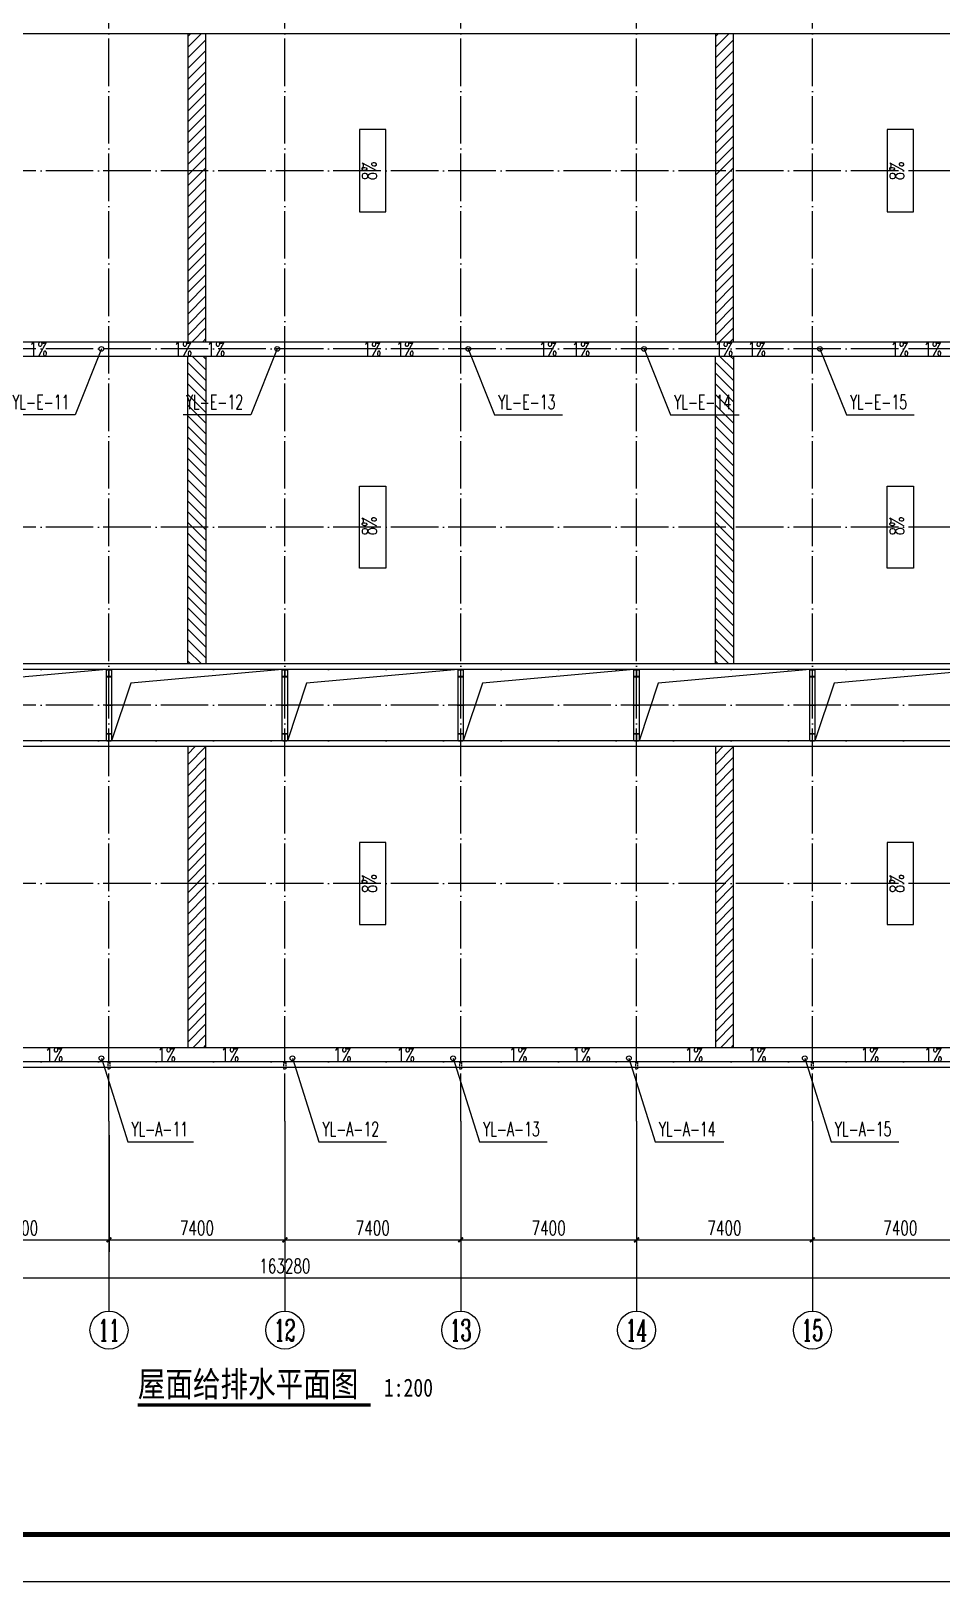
# Model space of a CAD drawing. Extents: x 12811826 to 27008858, y -1172757 to 50528.
# Drawn here: x 13417103 to 13455439, y -566643 to -501363 of the extents above; entities that cross this region are included whole.
import ezdxf
from ezdxf.enums import TextEntityAlignment as Align

# ---------------------------------------------------------------- set-up
doc = ezdxf.new("R2010")
doc.units = 0
doc.header["$LTSCALE"] = 1000
doc.header["$MEASUREMENT"] = 0
doc.linetypes.add('DASH', pattern=[0.35, 0.25, -0.1])
doc.linetypes.add('DOTE', pattern=[2.42, 2, -0.2, 0.02, -0.2])
for name, color, linetype in [('AXIS', 3, 'Continuous'), ('AXIS_TEXT', 7, 'Continuous'), ('COLUMN', 2, 'Continuous'), ('DIM_SYMB', 3, 'Continuous'), ('DIM_雨水', 3, 'Continuous'), ('DOTE', 8, 'DOTE'), ('PUB_DIM', 3, 'Continuous'), ('PUB_TEXT', 7, 'Continuous'), ('TK', 4, 'Continuous'), ('TWT_TEXT', 7, 'Continuous'), ('VPIPE-雨水', 4, 'Continuous'), ('WALL-PARAPET', 6, 'Continuous'), ('采光带', 4, 'Continuous')]:
    doc.layers.add(name, color=color, linetype=linetype)
doc.styles.add('_TCH_AXIS', font='COMPLEX', dxfattribs={"bigfont": 'GBCBIG'})
doc.styles.add('_TCH_DIM', font='SIMPLEX', dxfattribs={"bigfont": 'GBCBIG'})
doc.styles.add('_TCH_DIM_T3', font='SIMPLEX', dxfattribs={"width": 0.705882, "bigfont": 'GBCBIG'})
doc.styles.add('_TWT_SERIAL', font='COMPLEX', dxfattribs={"width": 0.8, "height": 3, "bigfont": 'HZTXT'})
doc.styles.add('COMPLEX', font='COMPLEX')
doc.styles.add('YAYA', font='', dxfattribs={"width": 0.8, "height": 1})
doc.styles.get('YAYA').set_extended_font_data('SimSun')
doc.dimstyles.new('_TCH_ARCH&&200', dxfattribs={"dimtxt": 595, "dimasz": 200, "dimexe": 500, "dimexo": 600, "dimgap": 200, "dimtad": 1, "dimdec": 0, "dimzin": 0, "dimdsep": 46, "dimtxsty": '_TCH_DIM_T3', "dimblk": 'ARCHTICK', "dimcen": 0.09, "dimclrt": 7, "dimazin": 2, "dimtfac": 1, "dimtdec": 0, "dimtix": 1, "dimtmove": 2, "dimatfit": 3, "dimfxl": 0, "dimtolj": 1, "dimtzin": 0, "dimarcsym": 0})

# ---------------------------------------------------------------- blocks, each defined once
blk = doc.blocks.new('A$C0FCD69EC')
at = {"layer": 'COLUMN'}
blk.add_hatch(color=256, dxfattribs=at).paths.add_polyline_path([(300, 180), (294, 180), (294, 94), (6, 94), (6, 180), (0, 180), (0, 0), (6, 0), (6, 86), (294, 86), (294, 0), (300, 0)])
blk.add_lwpolyline([(300, 0), (294, 0), (294, 86), (6, 86), (6, 0), (0, 0), (0, 180), (6, 180), (6, 94), (294, 94), (294, 180), (300, 180)], close=True, dxfattribs=at)
blk = doc.blocks.new('A$C22C4548D')
blk.add_line((0, 10), (300, 10))
blk.add_lwpolyline([(30, 20), (270, 20), (270, 0), (30, 0)], close=True)
blk = doc.blocks.new('GeYuanFrame_17072557', base_point=(20.09, 4.53))
at = {"layer": 'TK'}
blk.add_lwpolyline([(20.09, 4.53), (20.09, 598.53), (1071.09, 598.53), (1071.09, 4.53)], close=True, dxfattribs=at)
at = {"layer": 'TK', "const_width": 1}
blk.add_lwpolyline([(45.09, 588.53), (1061.09, 588.53), (1061.09, 14.53), (45.09, 14.53)], close=True, dxfattribs=at)
blk = doc.blocks.new('_AXISO')
blk.add_circle((0, 0), 0.5)
at = {"layer": 'AXIS_TEXT', "style": 'COMPLEX', "width": 1.041667}
blk.add_attdef('A', text='', height=0.56, dxfattribs=at).set_placement((-0.25, -0.28), (0.25, -0.28), align=Align.FIT)
blk = doc.blocks.new('_ArchTick')
at = {"color": 0, "linetype": 'ByBlock', "const_width": 0.4}
blk.add_lwpolyline([(-0.5, -0.5), (0.5, 0.5)], dxfattribs=at)
blk = doc.blocks.new('*D282')
at = {"layer": 'AXIS', "color": 0, "lineweight": -2}
for p, q in [((13346145, -547843), (13346145, -554343)), ((13509425, -547843), (13509425, -554343)), ((13346145, -553843), (13509425, -553843))]:
    blk.add_line(p, q, dxfattribs=at)
at = {"layer": 'Defpoints', "color": 0}
for p in [(13346145, -547243), (13509425, -547243), (13509425, -553843)]:
    blk.add_point(p, dxfattribs=at)
at = {"layer": 'AXIS', "color": 0, "lineweight": -2, "xscale": 200, "yscale": 200, "zscale": 200, "rotation": 180}
blk.add_blockref('_ArchTick', (13346145, -553843), dxfattribs=at)
at = {"layer": 'AXIS', "color": 0, "lineweight": -2, "xscale": 200, "yscale": 200, "zscale": 200}
blk.add_blockref('_ArchTick', (13509425, -553843), dxfattribs=at)
at = {"layer": 'AXIS', "color": 7, "insert": (13427785, -553346), "char_height": 595, "attachment_point": 5, "style": '_TCH_DIM_T3'}
blk.add_mtext('\\A1;163280', dxfattribs=at)
blk = doc.blocks.new('*D293')
at = {"layer": 'AXIS', "color": 0, "lineweight": -2}
for p, q in [((13412985, -547843), (13412985, -552743)), ((13420385, -547843), (13420385, -552743)), ((13412985, -552243), (13420385, -552243))]:
    blk.add_line(p, q, dxfattribs=at)
at = {"layer": 'Defpoints', "color": 0}
for p in [(13412985, -547243), (13420385, -547243), (13420385, -552243)]:
    blk.add_point(p, dxfattribs=at)
at = {"layer": 'AXIS', "color": 0, "lineweight": -2, "xscale": 200, "yscale": 200, "zscale": 200, "rotation": 180}
blk.add_blockref('_ArchTick', (13412985, -552243), dxfattribs=at)
at = {"layer": 'AXIS', "color": 0, "lineweight": -2, "xscale": 200, "yscale": 200, "zscale": 200}
blk.add_blockref('_ArchTick', (13420385, -552243), dxfattribs=at)
at = {"layer": 'AXIS', "color": 7, "insert": (13416685, -551746), "char_height": 595, "attachment_point": 5, "style": '_TCH_DIM_T3'}
blk.add_mtext('\\A1;7400', dxfattribs=at)
blk = doc.blocks.new('*D294')
at = {"layer": 'AXIS', "color": 0, "lineweight": -2}
for p, q in [((13420385, -547843), (13420385, -552743)), ((13427785, -547843), (13427785, -552743)), ((13420385, -552243), (13427785, -552243))]:
    blk.add_line(p, q, dxfattribs=at)
at = {"layer": 'Defpoints', "color": 0}
for p in [(13420385, -547243), (13427785, -547243), (13427785, -552243)]:
    blk.add_point(p, dxfattribs=at)
at = {"layer": 'AXIS', "color": 0, "lineweight": -2, "xscale": 200, "yscale": 200, "zscale": 200, "rotation": 180}
blk.add_blockref('_ArchTick', (13420385, -552243), dxfattribs=at)
at = {"layer": 'AXIS', "color": 0, "lineweight": -2, "xscale": 200, "yscale": 200, "zscale": 200}
blk.add_blockref('_ArchTick', (13427785, -552243), dxfattribs=at)
at = {"layer": 'AXIS', "color": 7, "insert": (13424085, -551746), "char_height": 595, "attachment_point": 5, "style": '_TCH_DIM_T3'}
blk.add_mtext('\\A1;7400', dxfattribs=at)
blk = doc.blocks.new('*D295')
at = {"layer": 'AXIS', "color": 0, "lineweight": -2}
for p, q in [((13427785, -547843), (13427785, -552743)), ((13435185, -547843), (13435185, -552743)), ((13427785, -552243), (13435185, -552243))]:
    blk.add_line(p, q, dxfattribs=at)
at = {"layer": 'Defpoints', "color": 0}
for p in [(13427785, -547243), (13435185, -547243), (13435185, -552243)]:
    blk.add_point(p, dxfattribs=at)
at = {"layer": 'AXIS', "color": 0, "lineweight": -2, "xscale": 200, "yscale": 200, "zscale": 200, "rotation": 180}
blk.add_blockref('_ArchTick', (13427785, -552243), dxfattribs=at)
at = {"layer": 'AXIS', "color": 0, "lineweight": -2, "xscale": 200, "yscale": 200, "zscale": 200}
blk.add_blockref('_ArchTick', (13435185, -552243), dxfattribs=at)
at = {"layer": 'AXIS', "color": 7, "insert": (13431485, -551746), "char_height": 595, "attachment_point": 5, "style": '_TCH_DIM_T3'}
blk.add_mtext('\\A1;7400', dxfattribs=at)
blk = doc.blocks.new('*D296')
at = {"layer": 'AXIS', "color": 0, "lineweight": -2}
for p, q in [((13435185, -547843), (13435185, -552743)), ((13442585, -547843), (13442585, -552743)), ((13435185, -552243), (13442585, -552243))]:
    blk.add_line(p, q, dxfattribs=at)
at = {"layer": 'Defpoints', "color": 0}
for p in [(13435185, -547243), (13442585, -547243), (13442585, -552243)]:
    blk.add_point(p, dxfattribs=at)
at = {"layer": 'AXIS', "color": 0, "lineweight": -2, "xscale": 200, "yscale": 200, "zscale": 200, "rotation": 180}
blk.add_blockref('_ArchTick', (13435185, -552243), dxfattribs=at)
at = {"layer": 'AXIS', "color": 0, "lineweight": -2, "xscale": 200, "yscale": 200, "zscale": 200}
blk.add_blockref('_ArchTick', (13442585, -552243), dxfattribs=at)
at = {"layer": 'AXIS', "color": 7, "insert": (13438885, -551746), "char_height": 595, "attachment_point": 5, "style": '_TCH_DIM_T3'}
blk.add_mtext('\\A1;7400', dxfattribs=at)
blk = doc.blocks.new('*D297')
at = {"layer": 'AXIS', "color": 0, "lineweight": -2}
for p, q in [((13442585, -547843), (13442585, -552743)), ((13449985, -547843), (13449985, -552743)), ((13442585, -552243), (13449985, -552243))]:
    blk.add_line(p, q, dxfattribs=at)
at = {"layer": 'Defpoints', "color": 0}
for p in [(13442585, -547243), (13449985, -547243), (13449985, -552243)]:
    blk.add_point(p, dxfattribs=at)
at = {"layer": 'AXIS', "color": 0, "lineweight": -2, "xscale": 200, "yscale": 200, "zscale": 200, "rotation": 180}
blk.add_blockref('_ArchTick', (13442585, -552243), dxfattribs=at)
at = {"layer": 'AXIS', "color": 0, "lineweight": -2, "xscale": 200, "yscale": 200, "zscale": 200}
blk.add_blockref('_ArchTick', (13449985, -552243), dxfattribs=at)
at = {"layer": 'AXIS', "color": 7, "insert": (13446285, -551746), "char_height": 595, "attachment_point": 5, "style": '_TCH_DIM_T3'}
blk.add_mtext('\\A1;7400', dxfattribs=at)
blk = doc.blocks.new('*D298')
at = {"layer": 'AXIS', "color": 0, "lineweight": -2}
for p, q in [((13449985, -547843), (13449985, -552743)), ((13457385, -547843), (13457385, -552743)), ((13449985, -552243), (13457385, -552243))]:
    blk.add_line(p, q, dxfattribs=at)
at = {"layer": 'Defpoints', "color": 0}
for p in [(13449985, -547243), (13457385, -547243), (13457385, -552243)]:
    blk.add_point(p, dxfattribs=at)
at = {"layer": 'AXIS', "color": 0, "lineweight": -2, "xscale": 200, "yscale": 200, "zscale": 200, "rotation": 180}
blk.add_blockref('_ArchTick', (13449985, -552243), dxfattribs=at)
at = {"layer": 'AXIS', "color": 0, "lineweight": -2, "xscale": 200, "yscale": 200, "zscale": 200}
blk.add_blockref('_ArchTick', (13457385, -552243), dxfattribs=at)
at = {"layer": 'AXIS', "color": 7, "insert": (13453685, -551746), "char_height": 595, "attachment_point": 5, "style": '_TCH_DIM_T3'}
blk.add_mtext('\\A1;7400', dxfattribs=at)

msp = doc.modelspace()

# ---------------------------------------------------------------- hatches: boundary and pattern name
at = {"layer": '采光带'}
h = msp.add_hatch(dxfattribs=at)
h.set_pattern_fill('ANSI31', color=8, scale=200, style=0)
h.set_pattern_definition([(45, (4377486, -277050.9), (-224.506403, 224.506403), [])])
h.paths.add_polyline_path([(13424464.8, -514443.1), (13424464.8, -501483.1), (13423704.8, -501483.1), (13423704.8, -514443.1)])
h = msp.add_hatch(dxfattribs=at)
h.set_pattern_fill('ANSI31', color=8, scale=200, style=0)
h.set_pattern_definition([(45, (4399686, -277050.9), (-224.506403, 224.506403), [])])
h.paths.add_polyline_path([(13446664.8, -514443.1), (13446664.8, -501483.1), (13445904.8, -501483.1), (13445904.8, -514443.1)])
h = msp.add_hatch(dxfattribs=at)
h.set_pattern_fill('ANSI31', color=8, scale=200, style=0)
h.set_pattern_definition([(315, (4377486, -752435.24), (-224.506403, -224.506403), [])])
h.paths.add_polyline_path([(13424464.8, -515043.1), (13424464.8, -528003.1), (13423704.8, -528003.1), (13423704.8, -515043.1)])
h = msp.add_hatch(dxfattribs=at)
h.set_pattern_fill('ANSI31', color=8, scale=200, style=0)
h.set_pattern_definition([(315, (4399686, -752435.24), (-224.506403, -224.506403), [])])
h.paths.add_polyline_path([(13446664.8, -515043.1), (13446664.8, -528003.1), (13445904.8, -528003.1), (13445904.8, -515043.1)])
h = msp.add_hatch(dxfattribs=at)
h.set_pattern_fill('ANSI31', color=8, scale=200, style=0)
h.set_pattern_definition([(45, (4377486, -304550.9), (-224.506403, 224.506403), [])])
h.paths.add_polyline_path([(13424464.8, -544143.1), (13424464.8, -531483.1), (13423704.8, -531483.1), (13423704.8, -544143.1)])
h = msp.add_hatch(dxfattribs=at)
h.set_pattern_fill('ANSI31', color=8, scale=200, style=0)
h.set_pattern_definition([(45, (4399686, -304550.9), (-224.506403, 224.506403), [])])
h.paths.add_polyline_path([(13446664.8, -544143.1), (13446664.8, -531483.1), (13445904.8, -531483.1), (13445904.8, -544143.1)])

# ---------------------------------------------------------------- linework, layer by layer
at = {"ltscale": 0.5}
for p, q in [((13346384.8, -514443.1), (13509184.8, -514443.1)), ((13346384.8, -515043.1), (13509184.8, -515043.1)), ((13346384.8, -544143.1), (13509184.8, -544143.1))]:
    msp.add_line(p, q, dxfattribs=at)
for points in [[(13346144.8, -484503.1), (13509424.8, -484503.1), (13509424.8, -544983.1), (13346144.8, -544983.1)], [(13346384.8, -484743.1), (13509184.8, -484743.1), (13509184.8, -544743.1), (13346384.8, -544743.1)], [(13430930.9, -508971.6), (13432038.8, -508971.6), (13432038.8, -505514.6), (13430930.9, -505514.6)], [(13453130.9, -508971.6), (13454238.8, -508971.6), (13454238.8, -505514.6), (13453130.9, -505514.6)], [(13430930.9, -520514.6), (13432038.8, -520514.6), (13432038.8, -523971.6), (13430930.9, -523971.6)], [(13453130.9, -520514.6), (13454238.8, -520514.6), (13454238.8, -523971.6), (13453130.9, -523971.6)], [(13420274.8, -531243.1), (13420274.8, -528243.1), (13420494.8, -528243.1), (13420494.8, -531243.1)], [(13427674.8, -531243.1), (13427674.8, -528243.1), (13427894.8, -528243.1), (13427894.8, -531243.1)], [(13435074.8, -531243.1), (13435074.8, -528243.1), (13435294.8, -528243.1), (13435294.8, -531243.1)], [(13442474.8, -531243.1), (13442474.8, -528243.1), (13442694.8, -528243.1), (13442694.8, -531243.1)], [(13449874.8, -531243.1), (13449874.8, -528243.1), (13450094.8, -528243.1), (13450094.8, -531243.1)], [(13430930.9, -538971.6), (13432038.8, -538971.6), (13432038.8, -535514.6), (13430930.9, -535514.6)], [(13453130.9, -538971.6), (13454238.8, -538971.6), (13454238.8, -535514.6), (13453130.9, -535514.6)]]:
    msp.add_lwpolyline(points, close=True)
for points in [[(13420274.8, -528243.1), (13413900.8, -528813.7), (13413094.8, -531243.1)], [(13427674.8, -528243.1), (13421300.8, -528813.7), (13420494.8, -531243.1)], [(13435074.8, -528243.1), (13428700.8, -528813.7), (13427894.8, -531243.1)], [(13442474.8, -528243.1), (13436100.8, -528813.7), (13435294.8, -531243.1)], [(13449874.8, -528243.1), (13443500.8, -528813.7), (13442694.8, -531243.1)], [(13457274.8, -528243.1), (13450900.8, -528813.7), (13450094.8, -531243.1)]]:
    msp.add_lwpolyline(points)
at = {"linetype": 'DASH', "ltscale": 0.3}
for points in [[(13420434.8, -544743.1), (13420334.8, -544743.1), (13420334.8, -545043.1), (13420434.8, -545043.1)], [(13427834.8, -544743.1), (13427734.8, -544743.1), (13427734.8, -545043.1), (13427834.8, -545043.1)], [(13435234.8, -544743.1), (13435134.8, -544743.1), (13435134.8, -545043.1), (13435234.8, -545043.1)], [(13442634.8, -544743.1), (13442534.8, -544743.1), (13442534.8, -545043.1), (13442634.8, -545043.1)], [(13450034.8, -544743.1), (13449934.8, -544743.1), (13449934.8, -545043.1), (13450034.8, -545043.1)]]:
    msp.add_lwpolyline(points, close=True, dxfattribs=at)
at = {"layer": 'AXIS'}
for p, q in [((13420384.8, -547243.1), (13420384.8, -555243.1)), ((13427784.8, -547243.1), (13427784.8, -555243.1)), ((13435184.8, -547243.1), (13435184.8, -555243.1)), ((13442584.8, -547243.1), (13442584.8, -555243.1)), ((13449984.8, -547243.1), (13449984.8, -555243.1))]:
    msp.add_line(p, q, dxfattribs=at)
at = {"layer": 'DIM_SYMB'}
for points in [[(13417904.1, -514743.1, 0, 0, 0), (13418819, -514743.1, 160, 0, 0), (13419419, -514743.1, 0, 0, 0)], [(13422891, -514743.1, 0, 0, 0), (13421976.1, -514743.1, 160, 0, 0), (13421376.1, -514743.1, 0, 0, 0)], [(13425378.9, -514743.1, 0, 0, 0), (13426293.8, -514743.1, 160, 0, 0), (13426893.8, -514743.1, 0, 0, 0)], [(13430855.3, -514743.1, 0, 0, 0), (13429940.4, -514743.1, 160, 0, 0), (13429340.4, -514743.1, 0, 0, 0)], [(13433343.2, -514743.1, 0, 0, 0), (13434258.1, -514743.1, 160, 0, 0), (13434858.1, -514743.1, 0, 0, 0)], [(13438255.3, -514743.1, 0, 0, 0), (13437340.4, -514743.1, 160, 0, 0), (13436740.4, -514743.1, 0, 0, 0)], [(13440743.2, -514743.1, 0, 0, 0), (13441658.1, -514743.1, 160, 0, 0), (13442258.1, -514743.1, 0, 0, 0)], [(13445655.3, -514743.1, 0, 0, 0), (13444740.4, -514743.1, 160, 0, 0), (13444140.4, -514743.1, 0, 0, 0)], [(13448143.2, -514743.1, 0, 0, 0), (13449058.1, -514743.1, 160, 0, 0), (13449658.1, -514743.1, 0, 0, 0)], [(13453055.3, -514743.1, 0, 0, 0), (13452140.4, -514743.1, 160, 0, 0), (13451540.4, -514743.1, 0, 0, 0)], [(13418567.3, -544443.1, 0, 0, 0), (13419482.2, -544443.1, 160, 0, 0), (13420082.2, -544443.1, 0, 0, 0)], [(13422202.4, -544443.1, 0, 0, 0), (13421287.5, -544443.1, 160, 0, 0), (13420687.5, -544443.1, 0, 0, 0)], [(13425967.3, -544443.1, 0, 0, 0), (13426882.2, -544443.1, 160, 0, 0), (13427482.2, -544443.1, 0, 0, 0)], [(13429602.4, -544443.1, 0, 0, 0), (13428687.5, -544443.1, 160, 0, 0), (13428087.5, -544443.1, 0, 0, 0)], [(13433367.3, -544443.1, 0, 0, 0), (13434282.2, -544443.1, 160, 0, 0), (13434882.2, -544443.1, 0, 0, 0)], [(13437002.4, -544443.1, 0, 0, 0), (13436087.5, -544443.1, 160, 0, 0), (13435487.5, -544443.1, 0, 0, 0)], [(13440767.3, -544443.1, 0, 0, 0), (13441682.2, -544443.1, 160, 0, 0), (13442282.2, -544443.1, 0, 0, 0)], [(13444402.4, -544443.1, 0, 0, 0), (13443487.5, -544443.1, 160, 0, 0), (13442887.5, -544443.1, 0, 0, 0)], [(13448167.3, -544443.1, 0, 0, 0), (13449082.2, -544443.1, 160, 0, 0), (13449682.2, -544443.1, 0, 0, 0)], [(13451802.4, -544443.1, 0, 0, 0), (13450887.5, -544443.1, 160, 0, 0), (13450287.5, -544443.1, 0, 0, 0)]]:
    msp.add_lwpolyline(points, format="xyseb", dxfattribs=at)
at = {"layer": 'DIM_SYMB', "const_width": 140}
msp.add_lwpolyline([(13421596.7, -559193.4), (13431394.4, -559193.4)], dxfattribs=at)
at = {"layer": 'DIM_雨水'}
for p, q in [((13420065.3, -514743.1), (13418955.2, -517520.2)), ((13427465.3, -514743.1), (13426355.2, -517520.2)), ((13435504.4, -514743.1), (13436614.5, -517520.2)), ((13442904.4, -514743.1, 3000), (13444014.5, -517520.2, 3000)), ((13450304.4, -514743.1, 3000), (13451414.5, -517520.2, 3000)), ((13418955.2, -517520.2), (13416196.2, -517520.2)), ((13426355.2, -517520.2), (13423505.2, -517520.2)), ((13436614.5, -517520.2), (13439464.5, -517520.2)), ((13444014.5, -517520.2, 3000), (13446901, -517520.2, 3000)), ((13451414.5, -517520.2, 3000), (13454264.5, -517520.2, 3000)), ((13420065.3, -544599, 3000), (13421175.4, -548121.2, 3000)), ((13428104.4, -544599, 3000), (13429214.5, -548121.2, 3000)), ((13434865.3, -544599, 3000), (13435975.4, -548121.2, 3000)), ((13442265.3, -544599, 3000), (13443375.4, -548121.2, 3000)), ((13449665.3, -544599, 3000), (13450775.4, -548121.2, 3000)), ((13421175.4, -548121.2, 3000), (13423934.4, -548121.2, 3000)), ((13429214.5, -548121.2, 3000), (13432064.5, -548121.2, 3000)), ((13435975.4, -548121.2, 3000), (13438825.5, -548121.2, 3000)), ((13443375.4, -548121.2, 3000), (13446262, -548121.2, 3000)), ((13450775.4, -548121.2, 3000), (13453625.5, -548121.2, 3000))]:
    msp.add_line(p, q, dxfattribs=at)
at = {"layer": 'DOTE'}
for p, q in [((13420384.8, -547243.1), (13420384.8, -482243.1)), ((13427784.8, -547243.1), (13427784.8, -482243.1)), ((13435184.8, -547243.1), (13435184.8, -482243.1)), ((13442584.8, -547243.1), (13442584.8, -482243.1)), ((13449984.8, -547243.1), (13449984.8, -482243.1)), ((13511684.8, -507243.1), (13343884.8, -507243.1)), ((13511684.8, -514743.1), (13343884.8, -514743.1)), ((13511684.8, -522243.1), (13343884.8, -522243.1)), ((13511684.8, -528243.1), (13343884.8, -528243.1)), ((13511684.8, -529743.1), (13343884.8, -529743.1)), ((13511684.8, -531243.1), (13343884.8, -531243.1)), ((13511684.8, -537243.1), (13343884.8, -537243.1)), ((13511684.8, -544743.1), (13343884.8, -544743.1))]:
    msp.add_line(p, q, dxfattribs=at)
at = {"layer": 'PUB_DIM'}
for points in [[(13431847.1, -506018.1, 0, 0, 0), (13431847.1, -507918.1, 160, 0, 0), (13431847.1, -508518.1, 0, 0, 0)], [(13454047.1, -506018.1, 0, 0, 0), (13454047.1, -507918.1, 160, 0, 0), (13454047.1, -508518.1, 0, 0, 0)], [(13431847.1, -523468.1, 0, 0, 0), (13431847.1, -521568.1, 160, 0, 0), (13431847.1, -520968.1, 0, 0, 0)], [(13454047.1, -523468.1, 0, 0, 0), (13454047.1, -521568.1, 160, 0, 0), (13454047.1, -520968.1, 0, 0, 0)], [(13431847.1, -536018.1, 0, 0, 0), (13431847.1, -537918.1, 160, 0, 0), (13431847.1, -538518.1, 0, 0, 0)], [(13454047.1, -536018.1, 0, 0, 0), (13454047.1, -537918.1, 160, 0, 0), (13454047.1, -538518.1, 0, 0, 0)]]:
    msp.add_lwpolyline(points, format="xyseb", dxfattribs=at)
at = {"layer": 'VPIPE-雨水', "linetype": 'Continuous'}
for centre in [(13420065.3, -514743.1), (13427465.3, -514743.1), (13435504.4, -514743.1), (13442904.4, -514743.1), (13450304.4, -514743.1), (13420065.3, -544599), (13428104.4, -544599), (13434865.3, -544599), (13442265.3, -544599), (13449665.3, -544599)]:
    msp.add_circle(centre, 100, dxfattribs=at)
at = {"layer": 'WALL-PARAPET'}
for p, q in [((13501874.8, -501483.1), (13353694.8, -501483.1)), ((13501874.8, -528003.1), (13353694.8, -528003.1)), ((13501874.8, -528243.1), (13353694.8, -528243.1)), ((13501874.8, -531243.1), (13353694.8, -531243.1)), ((13501874.8, -531483.1), (13353694.8, -531483.1))]:
    msp.add_line(p, q, dxfattribs=at)
at = {"layer": '采光带', "color": 8}
for points in [[(13424464.8, -514443.1), (13424464.8, -501483.1), (13423704.8, -501483.1), (13423704.8, -514443.1)], [(13446664.8, -514443.1), (13446664.8, -501483.1), (13445904.8, -501483.1), (13445904.8, -514443.1)], [(13424464.8, -515043.1), (13424464.8, -528003.1), (13423704.8, -528003.1), (13423704.8, -515043.1)], [(13446664.8, -515043.1), (13446664.8, -528003.1), (13445904.8, -528003.1), (13445904.8, -515043.1)], [(13424464.8, -544143.1), (13424464.8, -531483.1), (13423704.8, -531483.1), (13423704.8, -544143.1)], [(13446664.8, -544143.1), (13446664.8, -531483.1), (13445904.8, -531483.1), (13445904.8, -544143.1)]]:
    msp.add_lwpolyline(points, close=True, dxfattribs=at)

# ---------------------------------------------------------------- block references
at = {"color": 8, "xscale": 200, "yscale": 200, "zscale": 200}
msp.add_blockref('GeYuanFrame_17072557', (13328184.8, -566643.1), dxfattribs=at)
for p in [(13420230.8, -529753.1), (13427630.8, -529753.1), (13435030.8, -529753.1), (13442430.8, -529753.1), (13449830.8, -529753.1)]:
    msp.add_blockref('A$C22C4548D', p)
at = {"layer": 'AXIS'}
ref = msp.add_blockref('_AXISO', (13420384.8, -556043.1), dxfattribs=dict(at, xscale=1600, yscale=1600, zscale=1600))
ref.add_attrib('A', '11', dxfattribs={"layer": 'AXIS_TEXT', "ltscale": 0.5, "height": 905.1, "style": '_TCH_AXIS', "width": 0.875}).set_placement((13419932.3, -556495.6), (13420837.4, -556495.6), align=Align.FIT)
ref = msp.add_blockref('_AXISO', (13427784.8, -556043.1), dxfattribs=dict(at, xscale=1600, yscale=1600, zscale=1600))
ref.add_attrib('A', '12', dxfattribs={"layer": 'AXIS_TEXT', "ltscale": 0.5, "height": 905.1, "style": '_TCH_AXIS', "width": 0.724138}).set_placement((13427332.3, -556495.6), (13428237.4, -556495.6), align=Align.FIT)
ref = msp.add_blockref('_AXISO', (13435184.8, -556043.1), dxfattribs=dict(at, xscale=1600, yscale=1600, zscale=1600))
ref.add_attrib('A', '13', dxfattribs={"layer": 'AXIS_TEXT', "ltscale": 0.5, "height": 905.1, "style": '_TCH_AXIS', "width": 0.724138}).set_placement((13434732.3, -556495.6), (13435637.4, -556495.6), align=Align.FIT)
ref = msp.add_blockref('_AXISO', (13442584.8, -556043.1), dxfattribs=dict(at, xscale=1600, yscale=1600, zscale=1600))
ref.add_attrib('A', '14', dxfattribs={"layer": 'AXIS_TEXT', "ltscale": 0.5, "height": 905.1, "style": '_TCH_AXIS', "width": 0.677419}).set_placement((13442132.3, -556495.6), (13443037.4, -556495.6), align=Align.FIT)
ref = msp.add_blockref('_AXISO', (13449984.8, -556043.1), dxfattribs=dict(at, xscale=1600, yscale=1600, zscale=1600))
ref.add_attrib('A', '15', dxfattribs={"layer": 'AXIS_TEXT', "ltscale": 0.5, "height": 905.1, "style": '_TCH_AXIS', "width": 0.724138}).set_placement((13449532.3, -556495.6), (13450437.4, -556495.6), align=Align.FIT)
at = {"layer": 'COLUMN', "xscale": -1, "rotation": 270}
for p in [(13420294.8, -528543.1), (13427694.8, -528543.1), (13435094.8, -528543.1), (13442494.8, -528543.1), (13449894.8, -528543.1), (13420294.8, -531243.1), (13427694.8, -531243.1), (13435094.8, -531243.1), (13442494.8, -531243.1), (13449894.8, -531243.1)]:
    msp.add_blockref('A$C0FCD69EC', p, dxfattribs=at)

# ---------------------------------------------------------------- texts
at = {"layer": 'PUB_TEXT', "style": '_TCH_DIM', "width": 0.705882}
for p in [(13431637.1, -507648.1), (13453837.1, -507648.1), (13431637.1, -522598.1), (13453837.1, -522598.1), (13431637.1, -537648.1), (13453837.1, -537648.1)]:
    msp.add_text('8%', height=595, rotation=90, dxfattribs=at).set_placement(p)
at = {"layer": 'PUB_TEXT'}
for s, height, style, width, p in [('1%%%', 595, '_TCH_DIM', 0.705882, (13417014.1, -515040.6)), ('1%%%', 595, '_TCH_DIM', 0.705882, (13423101, -515040.6)), ('1%%%', 595, '_TCH_DIM', 0.705882, (13424488.9, -515040.6)), ('1%%%', 595, '_TCH_DIM', 0.705882, (13431065.3, -515040.6)), ('1%%%', 595, '_TCH_DIM', 0.705882, (13432453.2, -515040.6)), ('1%%%', 595, '_TCH_DIM', 0.705882, (13438465.3, -515040.6)), ('1%%%', 595, '_TCH_DIM', 0.705882, (13439853.2, -515040.6)), ('1%%%', 595, '_TCH_DIM', 0.705882, (13445865.3, -515040.6)), ('1%%%', 595, '_TCH_DIM', 0.705882, (13447253.2, -515040.6)), ('1%%%', 595, '_TCH_DIM', 0.705882, (13453265.3, -515040.6)), ('1%%%', 595, '_TCH_DIM', 0.705882, (13454653.2, -515040.6)), ('1%%%', 595, '_TCH_DIM', 0.705882, (13417677.3, -544740.6)), ('1%%%', 595, '_TCH_DIM', 0.705882, (13422412.4, -544740.6)), ('1%%%', 595, '_TCH_DIM', 0.705882, (13425077.3, -544740.6)), ('1%%%', 595, '_TCH_DIM', 0.705882, (13429812.4, -544740.6)), ('1%%%', 595, '_TCH_DIM', 0.705882, (13432477.3, -544740.6)), ('1%%%', 595, '_TCH_DIM', 0.705882, (13437212.4, -544740.6)), ('1%%%', 595, '_TCH_DIM', 0.705882, (13439877.3, -544740.6)), ('1%%%', 595, '_TCH_DIM', 0.705882, (13444612.4, -544740.6)), ('1%%%', 595, '_TCH_DIM', 0.705882, (13447277.3, -544740.6)), ('1%%%', 595, '_TCH_DIM', 0.705882, (13452012.4, -544740.6)), ('1%%%', 595, '_TCH_DIM', 0.705882, (13454677.3, -544740.6)), ('屋面给排水平面图', 1063.29, 'YAYA', 0.8, (13421596.7, -558843.1)), ('1:200', 759.49, 'YAYA', 0.8, (13431954.4, -558843.1))]:
    msp.add_text(s, height=height, dxfattribs=dict(at, style=style, width=width)).set_placement(p)
at = {"layer": 'TWT_TEXT', "style": '_TWT_SERIAL', "width": 0.64}
for s, p in [('YL-E-11', (13416316.2, -517280.2)), ('YL-E-12', (13423625.2, -517280.2)), ('YL-E-13', (13436766.2, -517280.2)), ('YL-E-14', (13444166.2, -517280.2, 3000)), ('YL-E-15', (13451566.2, -517280.2, 3000)), ('YL-A-11', (13421327.6, -547881.2, 3000)), ('YL-A-12', (13429366.2, -547881.2, 3000)), ('YL-A-13', (13436127.2, -547881.2, 3000)), ('YL-A-14', (13443527.1, -547881.2, 3000)), ('YL-A-15', (13450927.2, -547881.2, 3000))]:
    msp.add_text(s, height=600, dxfattribs=at).set_placement(p)

# ---------------------------------------------------------------- dimensions: what is measured, and where the dimension line sits
at = {"layer": 'AXIS'}
for p1, p2, distance, text, picture, middle in [((13346144.8, -547243.1), (13509424.8, -547243.1), -6600, '163280', '*D282', (13427784.8, -553345.6)), ((13412984.8, -547243.1), (13420384.8, -547243.1), -5000, '7400', '*D293', (13416684.8, -551745.6)), ((13420384.8, -547243.1), (13427784.8, -547243.1), -5000, '7400', '*D294', (13424084.8, -551745.6)), ((13427784.8, -547243.1), (13435184.8, -547243.1), -5000, '7400', '*D295', (13431484.8, -551745.6)), ((13435184.8, -547243.1), (13442584.8, -547243.1), -5000, '7400', '*D296', (13438884.8, -551745.6)), ((13442584.8, -547243.1), (13449984.8, -547243.1), -5000, '7400', '*D297', (13446284.8, -551745.6)), ((13449984.8, -547243.1), (13457384.8, -547243.1), -5000, '7400', '*D298', (13453684.8, -551745.6))]:
    dim = msp.add_aligned_dim(p1=p1, p2=p2, distance=distance, text=text, dimstyle='_TCH_ARCH&&200', dxfattribs=at)
    dim.commit()
    dim.dimension.update_dxf_attribs({"geometry": picture, "text_midpoint": middle})

doc.saveas('drawing.dxf')
